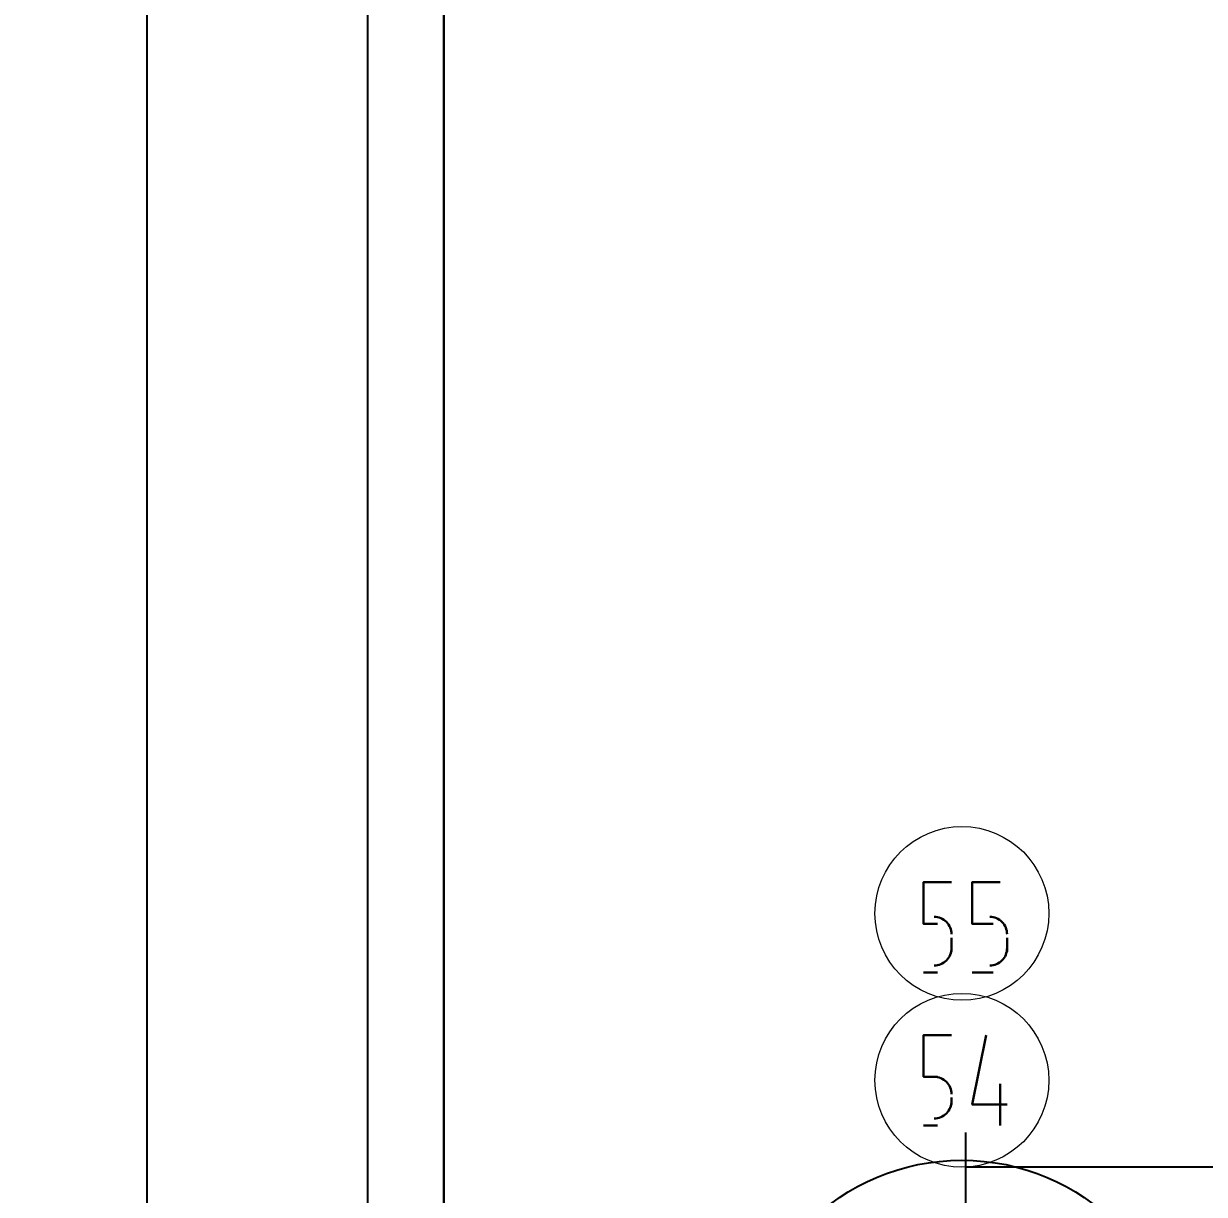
# Model space of a CAD drawing. Header units: metres. Extents: x -941 to 1333, y -28 to 1490.
# Drawn here: x 828.95 to 832.488, y 361.065 to 364.573 of the extents above; entities that cross this region are included whole.
import ezdxf

# ---------------------------------------------------------------- set-up
doc = ezdxf.new("R2010")
doc.units = ezdxf.units.M
for name, color, linetype in [('BLK_1_FLR_0_CARPET_AREA', 45, 'Continuous'), ('BLK_1_FLR_0_REGULAR_ROOM_1', 4, 'Continuous'), ('window', 3, 'Continuous')]:
    doc.layers.add(name, color=color, linetype=linetype)
doc.styles.add('style2A', font='swissc.ttf')
doc.dimstyles.get("Standard").update_dxf_attribs({"dimtxt": 0.4, "dimasz": 0.18, "dimexe": 0.18, "dimexo": 0.0625, "dimgap": 0, "dimtad": 0, "dimzin": 0, "dimdsep": 46, "dimtxsty": 'style2A', "dimcen": 0.09, "dimse1": 1, "dimse2": 1, "dimadec": 0, "dimazin": 0, "dimtfac": 1, "dimtofl": 0, "dimtmove": 0, "dimatfit": 3, "dimfxl": 0, "dimtolj": 1, "dimtzin": 0, "dimarcsym": 0})

# ---------------------------------------------------------------- blocks, each defined once
blk = doc.blocks.new('*D973')
at = {"layer": 'Defpoints', "color": 0}
for p in [(829.3206, 413.1762), (830.2093, 413.1762), (830.2093, 352.6697)]:
    blk.add_point(p, dxfattribs=at)
at = {"layer": 'window', "color": 0, "lineweight": -2}
for p, q in [((829.3206, 412.9962), (829.3206, 383.4584)), ((829.3206, 352.8497), (829.3206, 382.3875))]:
    blk.add_line(p, q, dxfattribs=at)
at = {"layer": 'window', "color": 0}
for points in [[(829.2906, 412.9962), (829.3506, 412.9962), (829.3206, 413.1762)], [(829.2906, 352.8497), (829.3506, 352.8497), (829.3206, 352.6697)]]:
    blk.add_solid(points, dxfattribs=at)
at = {"layer": 'window', "color": 0, "insert": (829.3206, 382.923), "char_height": 0.4, "attachment_point": 5, "rotation": 90, "style": 'style2A'}
blk.add_mtext('\\A1;60.51', dxfattribs=at)
blk = doc.blocks.new('*D971')
at = {"layer": 'Defpoints', "color": 0}
for p in [(829.9802, 413.4053), (827.8122, 352.4406), (829.9802, 352.4406)]:
    blk.add_point(p, dxfattribs=at)
at = {"layer": 'window', "color": 0, "lineweight": -2}
for p, q in [((827.8122, 413.2253), (827.8122, 383.4949)), ((827.8122, 352.6206), (827.8122, 382.351))]:
    blk.add_line(p, q, dxfattribs=at)
at = {"layer": 'window', "color": 0}
for points in [[(827.7822, 413.2253), (827.8422, 413.2253), (827.8122, 413.4053)], [(827.7822, 352.6206), (827.8422, 352.6206), (827.8122, 352.4406)]]:
    blk.add_solid(points, dxfattribs=at)
at = {"layer": 'window', "color": 0, "insert": (827.8122, 382.923), "char_height": 0.4, "attachment_point": 5, "rotation": 90, "style": 'style2A'}
blk.add_mtext('\\A1;60.97', dxfattribs=at)

msp = doc.modelspace()

# ---------------------------------------------------------------- linework, layer by layer
at = {"lineweight": 18}
msp.add_lwpolyline([(836.66613, 352.44061), (829.98021, 352.44061), (829.98021, 413.40534), (836.66613, 413.40534), (841.5608, 413.40534)], dxfattribs=at)
at = {"lineweight": 25}
for points in [[(829.98021, 352.44061), (848.26755, 352.44061), (848.26755, 413.40534), (829.98021, 413.40534)], [(829.98021, 360.16795), (830.20933, 360.16795), (830.20933, 367.5412), (829.98021, 367.5412)]]:
    msp.add_lwpolyline(points, close=True, dxfattribs=at)
at = {"lineweight": 30}
for points in [[(831.68814, 361.87588), (831.64648, 361.87588), (831.64648, 362.00085), (831.7298, 362.00085)], [(831.85477, 361.87588), (831.79228, 361.87588), (831.79228, 362.00085), (831.8756, 362.00085)], [(831.7298, 361.79256), (831.7298, 361.83422)], [(831.89643, 361.79256), (831.89643, 361.83422)], [(831.64648, 361.73008), (831.68814, 361.73008)], [(831.79228, 361.73008), (831.85477, 361.73008)], [(831.68814, 361.41765), (831.64648, 361.41765), (831.64648, 361.54262), (831.7298, 361.54262)], [(831.83394, 361.54262), (831.79228, 361.33434), (831.89643, 361.33434)], [(831.8756, 361.39682), (831.8756, 361.27185)], [(831.7298, 361.33434), (831.7298, 361.35517)], [(831.64648, 361.27185), (831.68814, 361.27185)]]:
    msp.add_lwpolyline(points, dxfattribs=at)
at = {"lineweight": 25}
for points in [[(831.77146, 361.25102), (831.77146, 359.75138), (831.77146, 358.25173), (831.77146, 356.54381)], [(832.95867, 361.14688), (831.77146, 361.14688)]]:
    msp.add_lwpolyline(points, dxfattribs=at)
at = {"lineweight": 18}
for centre in [(831.76104, 361.90712), (831.76104, 361.40724)]:
    msp.add_circle(centre, 0.26035, dxfattribs=at)
at = {"lineweight": 25}
msp.add_circle((831.76104, 360.51162), 0.65609, dxfattribs=at)
at = {"lineweight": 30}
for centre, start, end in [((831.67773, 361.84464), 359.99741, 90.00259), ((831.84436, 361.84464), 359.99741, 90.00259), ((831.67773, 361.80297), 269.99741, 0.00259), ((831.84436, 361.80297), 269.99741, 0.00259), ((831.67773, 361.36558), 359.99741, 90.00259), ((831.67773, 361.34475), 269.99741, 0.00259)]:
    msp.add_arc(centre, 0.05207, start, end, dxfattribs=at)
at = {"layer": 'BLK_1_FLR_0_CARPET_AREA'}
msp.add_lwpolyline([(848.03844, 413.17623), (830.20933, 413.17623), (830.20933, 352.66972), (848.03844, 352.66972)], close=True, dxfattribs=at)
at = {"layer": 'BLK_1_FLR_0_REGULAR_ROOM_1', "color": 4}
msp.add_lwpolyline([(848.03844, 413.17623), (830.20933, 413.17623), (830.20933, 352.66972), (848.03844, 352.66972)], close=True, dxfattribs=at)

# ---------------------------------------------------------------- dimensions: what is measured, and where the dimension line sits
at = {"layer": 'window'}
dim = msp.add_aligned_dim(p1=(829.98021, 413.40534), p2=(829.98021, 352.44061), distance=-2.16806, text='60.97', dimstyle='Standard', dxfattribs=at)
dim.commit()
dim.dimension.update_dxf_attribs({"geometry": '*D971', "text_midpoint": (827.81215, 382.92297)})
dim = msp.add_aligned_dim(p1=(830.20933, 352.66972), p2=(830.20933, 413.17623), distance=0.88874, dimstyle='Standard', dxfattribs=at)
dim.commit()
dim.dimension.update_dxf_attribs({"geometry": '*D973', "text_midpoint": (829.32059, 382.92297)})

doc.saveas('drawing.dxf')
